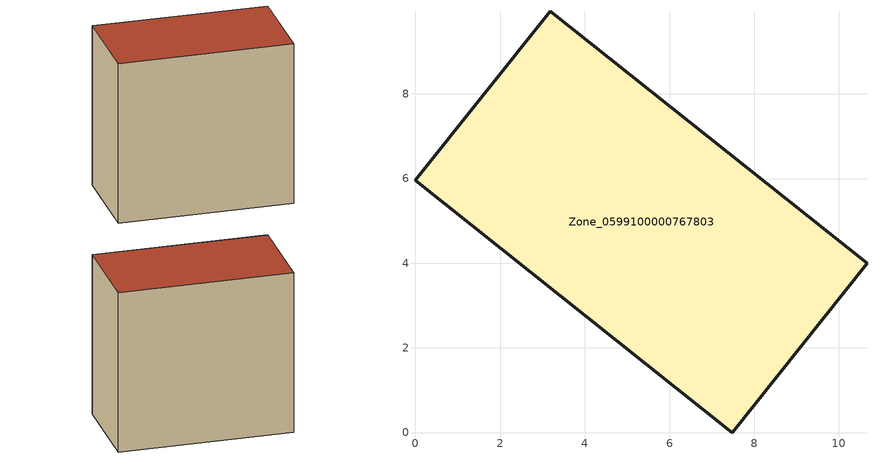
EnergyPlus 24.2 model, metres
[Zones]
Zone_0599100000767803
 floor ground (C_G): 7.48,0 0,5.96 3.18,9.95 10.66,3.99 z0.34
 wall outside (C_F): 7.48,0 10.66,3.99 3.18,9.95 0,5.96 7.48,0 z0.34:9.51
 roof outside (C_R): 0,5.96 7.48,0 10.66,3.99 3.18,9.95 z9.51
[BUILDING]
Pand.0599100000767803: North Axis=0; Terrain=City; Loads Convergence Tolerance Value=0.04; Temperature Convergence Tolerance Value=0.4; Solar Distribution=FullExterior; Maximum Number of Warmup Days=25; Minimum Number of Warmup Days=1
[Site:Location]
Rotterdam.The.Hague.AP_ZH_NLD Design_Conditions: Latitude=51.96; Longitude=4.45; Time Zone=1; Elevation=-4.5
[SITE:GROUNDTEMPERATURE:BUILDINGSURFACE]
18, 18, 18, 18, 18, 18, 18, 18, 18, 18, 18, 18
[MATERIAL] Thermal Absorptance=0.9; Solar Absorptance=0.7; Visible Absorptance=0.7
Name | Roughness | Thickness | Conductivity | Density | Specific Heat
G.TI.2006-2014 | MediumSmooth | 0.15 | 0.06 | 540 | 1210
F.TI.2006-2014 | Rough | 0.3 | 0.12 | 1920 | 840
R.TI.2006-2014 | MediumRough | 0.2 | 0.08 | 1500 | 1000
[CONSTRUCTION]
C_G: G.TI.2006-2014
C_F: F.TI.2006-2014
C_R: R.TI.2006-2014
[ZONE]
Zone_0599100000767803: Type=1; Multiplier=1; Ceiling Height=Autocalculate; Volume=Autocalculate; Floor Area=autocalculate; Part of Total Floor Area=Yes
[ZONEINFILTRATION:DESIGNFLOWRATE]
Infil_Zone_0599100000767803: Zone or ZoneList or Space or SpaceList=Zone_0599100000767803; Schedule=AlwaysOn; Design Flow Rate Calculation Method=Flow/Area; Flow Rate per Floor Area=0.0015; Constant Term Coefficient=1; Temperature Term Coefficient=0; Velocity Term Coefficient=0; Velocity Squared Term Coefficient=0
[HVACTEMPLATE:ZONE:IDEALLOADSAIRSYSTEM]
Zone_0599100000767803: Maximum Heating Supply Air Temperature=50; Minimum Cooling Supply Air Temperature=13; Maximum Heating Supply Air Humidity Ratio=0.0156; Minimum Cooling Supply Air Humidity Ratio=0.0077; Heating Limit=NoLimit; Cooling Limit=NoLimit; Dehumidification Control Type=ConstantSensibleHeatRatio; Cooling Sensible Heat Ratio=0.7; Dehumidification Setpoint=60; Humidification Control Type=None; Humidification Setpoint=30; Outdoor Air Method=None; Outdoor Air Flow Rate per Person=0.00944; Outdoor Air Flow Rate per Zone Floor Area=0; Outdoor Air Flow Rate per Zone=0; Demand Controlled Ventilation Type=None; Outdoor Air Economizer Type=NoEconomizer; Heat Recovery Type=None; Sensible Heat Recovery Effectiveness=0.7; Latent Heat Recovery Effectiveness=0.65
[ZONECONTROL:THERMOSTAT]
ThermostatControl_Zone_0599100000767803: Zone or ZoneList=Zone_0599100000767803; Control Type Schedule=DualSetpointControlType; Control 1=Thermostat_Zone_0599100000767803; Temperature Difference Between Cutout And Setpoint=0
[THERMOSTATSETPOINT:DUALSETPOINT]
Thermostat_Zone_0599100000767803: Heating Setpoint Temperature Schedule=HeatingSetpoint_Zone_0599100000767803; Cooling Setpoint Temperature Schedule=CoolingSetpoint_Zone_0599100000767803
[SCHEDULE:COMPACT]
HeatingSetpoint_Zone_0599100000767803: Through: 12/31, For: AllDays, Until: 24:00, 21
CoolingSetpoint_Zone_0599100000767803: Through: 12/31, For: AllDays, Until: 24:00, 24
DualSetpointControlType: Through: 12/31, For: AllDays, Until: 24:00, 4
AlwaysOn: Through: 12/31, For: AllDays, Until: 24:00, 1
